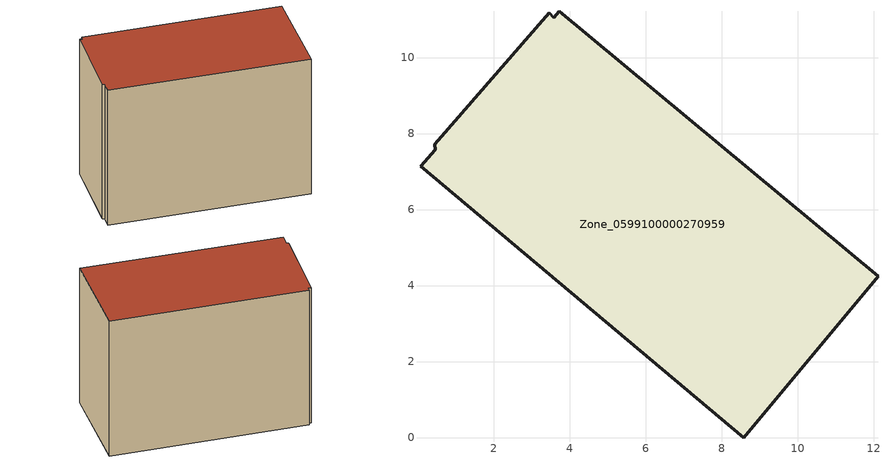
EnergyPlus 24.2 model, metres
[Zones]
Zone_0599100000270959
 floor ground (C_G): 0.08,7.13 0.47,7.57 0.45,7.72 3.46,11.18 3.59,11.05 3.73,11.21 12.12,4.24 8.58,0 z0
 wall outside (C_F): 12.12,4.24 3.73,11.21 3.59,11.05 3.46,11.18 0.45,7.72 0.47,7.57 0.08,7.13 8.58,0 12.12,4.24 z0:8.28
 roof outside (C_R): 0.47,7.57 0.08,7.13 8.58,0 12.12,4.24 3.73,11.21 3.59,11.05 3.46,11.18 0.45,7.72 z8.28
[BUILDING]
Pand.0599100000270959: North Axis=0; Terrain=City; Loads Convergence Tolerance Value=0.04; Temperature Convergence Tolerance Value=0.4; Solar Distribution=FullExterior; Maximum Number of Warmup Days=25; Minimum Number of Warmup Days=1
[Site:Location]
Rotterdam.The.Hague.AP_ZH_NLD Design_Conditions: Latitude=51.96; Longitude=4.45; Time Zone=1; Elevation=-4.5
[SITE:GROUNDTEMPERATURE:BUILDINGSURFACE]
18, 18, 18, 18, 18, 18, 18, 18, 18, 18, 18, 18
[MATERIAL] Thermal Absorptance=0.9; Solar Absorptance=0.7; Visible Absorptance=0.7
Name | Roughness | Thickness | Conductivity | Density | Specific Heat
G.TI.1946 | MediumSmooth | 0.15 | 1 | 540 | 1210
F.TI.1946 | Rough | 0.3 | 0.857143 | 1920 | 840
R.TI.1946 | MediumRough | 0.2 | 0.1 | 1500 | 1000
[CONSTRUCTION]
C_G: G.TI.1946
C_F: F.TI.1946
C_R: R.TI.1946
[ZONE]
Zone_0599100000270959: Type=1; Multiplier=1; Ceiling Height=Autocalculate; Volume=Autocalculate; Floor Area=autocalculate; Part of Total Floor Area=Yes
[ZONEINFILTRATION:DESIGNFLOWRATE]
Infil_Zone_0599100000270959: Zone or ZoneList or Space or SpaceList=Zone_0599100000270959; Schedule=AlwaysOn; Design Flow Rate Calculation Method=Flow/Area; Flow Rate per Floor Area=0.003; Constant Term Coefficient=1; Temperature Term Coefficient=0; Velocity Term Coefficient=0; Velocity Squared Term Coefficient=0
[HVACTEMPLATE:ZONE:IDEALLOADSAIRSYSTEM]
Zone_0599100000270959: Maximum Heating Supply Air Temperature=50; Minimum Cooling Supply Air Temperature=13; Maximum Heating Supply Air Humidity Ratio=0.0156; Minimum Cooling Supply Air Humidity Ratio=0.0077; Heating Limit=NoLimit; Cooling Limit=NoLimit; Dehumidification Control Type=ConstantSensibleHeatRatio; Cooling Sensible Heat Ratio=0.7; Dehumidification Setpoint=60; Humidification Control Type=None; Humidification Setpoint=30; Outdoor Air Method=None; Outdoor Air Flow Rate per Person=0.00944; Outdoor Air Flow Rate per Zone Floor Area=0; Outdoor Air Flow Rate per Zone=0; Demand Controlled Ventilation Type=None; Outdoor Air Economizer Type=NoEconomizer; Heat Recovery Type=None; Sensible Heat Recovery Effectiveness=0.7; Latent Heat Recovery Effectiveness=0.65
[ZONECONTROL:THERMOSTAT]
ThermostatControl_Zone_0599100000270959: Zone or ZoneList=Zone_0599100000270959; Control Type Schedule=DualSetpointControlType; Control 1=Thermostat_Zone_0599100000270959; Temperature Difference Between Cutout And Setpoint=0
[THERMOSTATSETPOINT:DUALSETPOINT]
Thermostat_Zone_0599100000270959: Heating Setpoint Temperature Schedule=HeatingSetpoint_Zone_0599100000270959; Cooling Setpoint Temperature Schedule=CoolingSetpoint_Zone_0599100000270959
[SCHEDULE:COMPACT]
HeatingSetpoint_Zone_0599100000270959: Through: 12/31, For: AllDays, Until: 24:00, 21
CoolingSetpoint_Zone_0599100000270959: Through: 12/31, For: AllDays, Until: 24:00, 24
DualSetpointControlType: Through: 12/31, For: AllDays, Until: 24:00, 4
AlwaysOn: Through: 12/31, For: AllDays, Until: 24:00, 1
